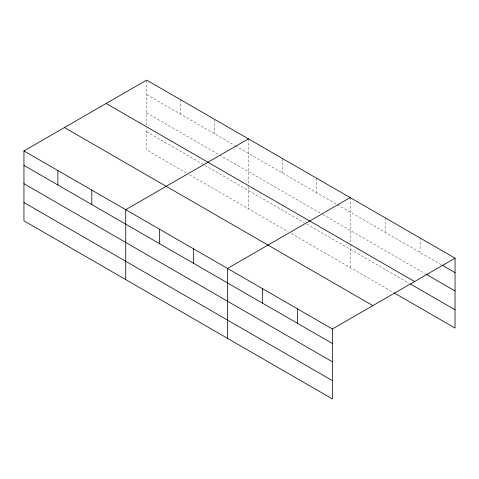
<?xml version="1.0" encoding="UTF-8"?>
<svg xmlns="http://www.w3.org/2000/svg" width="479" height="479" viewBox="0 0 479 479"><rect width="100%" height="100%" fill="white"/><g stroke="black" fill="none" stroke-linecap="round" stroke-linejoin="round"><path stroke-width="0.36" stroke-dasharray="2.4 1.8" d="M146.628 125.193L146.628 80.101M146.628 94.579L234.967 145.58M235.608 145.951L336.743 204.341M337.384 204.713L441.458 264.797M146.628 112.87L218.963 154.633M219.604 154.998L320.104 213.023M322.66 214.502L425.274 273.743M146.628 131.713L204.24 164.974M204.88 165.345L304.099 222.627M306.662 224.106L409.09 283.245M186.319 172.919L146.628 150.005L146.628 128.091M189.516 174.763L288.095 231.68M291.298 233.524L393.558 292.567M420.095 237.985L420.095 252.463M385.14 217.807L385.14 232.285M350.185 197.623L350.185 243.44M350.185 244.164L350.185 267.527M316.26 178.038L316.26 192.516M282.335 158.453L282.335 172.925M248.409 138.862L248.409 183.954M248.409 186.852L248.409 208.766M214.484 119.277L214.484 133.755M180.553 99.692L180.553 114.164"/><path stroke-width="0.72" d="M23.95 150.933L332.372 328.995L332.372 398.899L23.95 220.831L23.95 150.933L146.628 80.101L455.05 258.169L455.05 328.067L394.205 292.938M248.409 138.862L125.732 209.694L125.732 279.592M350.185 197.623L227.507 268.456L227.507 338.354M332.372 328.995L455.05 258.169M442.105 265.168L455.05 272.647M425.921 274.114L455.05 290.933M106.146 103.476L414.569 281.544M410.383 283.993L455.05 309.775M64.431 127.558L372.854 305.626M23.95 165.405L332.372 343.473M23.95 183.697L332.372 361.765M23.95 202.539L332.372 380.607M297.417 308.817L297.417 323.289M262.462 288.633L262.462 303.111M193.582 248.87L193.582 263.342M159.657 229.279L159.657 243.757M91.8 190.109L91.8 204.581M57.875 170.518L57.875 184.996"/></g></svg>
